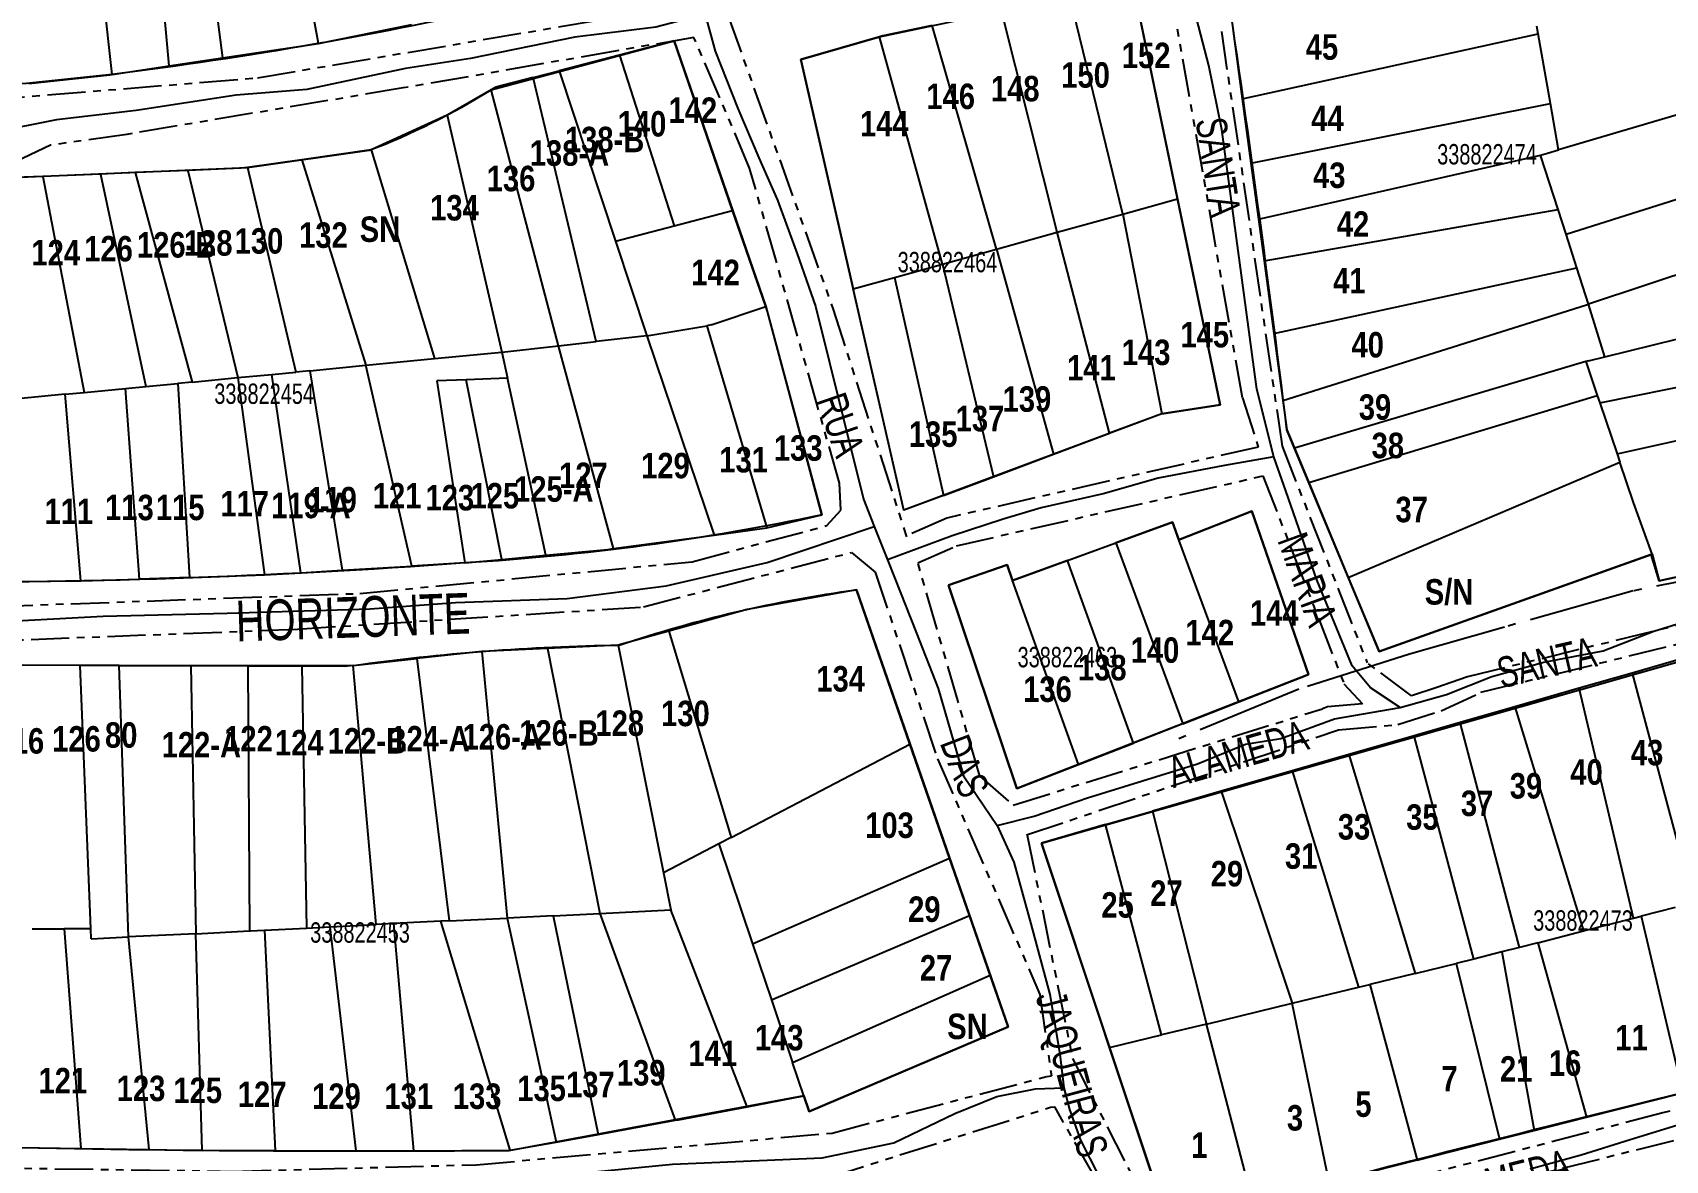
# Model space of a CAD drawing. Extents: x 204256 to 207861, y 4845615 to 4848347.
# Drawn here: x 205534.3 to 205694.7, y 4846957.9 to 4847068.6 of the extents above; entities that cross this region are included whole.
import ezdxf
from ezdxf.enums import TextEntityAlignment as Align

# ---------------------------------------------------------------- set-up
doc = ezdxf.new("R2010")
doc.units = 0
doc.header["$LTSCALE"] = 1.5
doc.header["$MEASUREMENT"] = 0
doc.linetypes.add('PHANTOMX2', pattern=[5, 2.5, -0.5, 0.5, -0.5, 0.5, -0.5])
doc.linetypes.add('TRACO_05', pattern=[11, 7, -1, 0.5, -1, 0.5, -1])
for name, color, linetype in [('CD-MALHA-LOTES', 40, 'CONTINUOUS'), ('CD_TXT_QUADRA', 7, 'CONTINUOUS'), ('HD-VALAS-DRENOS', 170, 'TRACO_05'), ('RU-QUADRAS', 210, 'CONTINUOUS'), ('SV-EIXO-RUA-N-PAV', 6, 'CONTINUOUS'), ('SV-RUA-NAO-PAV-S-GUIA-C-GUIA', 7, 'PHANTOMX2'), ('SV-TXT-RUA-N-PAV-S-GUIA-C-GUIA', 7, 'CONTINUOUS'), ('Th_NmrPort', 7, 'CONTINUOUS')]:
    doc.layers.add(name, color=color, linetype=linetype)
doc.styles.add('ARIAL', font='ARIAL.TTF')
doc.styles.get("Standard").update_dxf_attribs({"font": 'swisscbo.ttf'})

msp = doc.modelspace()

# ---------------------------------------------------------------- linework, layer by layer
at = {"layer": 'CD-MALHA-LOTES', "linetype": 'Continuous'}
for p, q in [((205542.13, 4847064.52), (205539.24, 4847089.98)), ((205547.71, 4847065.35), (205545.5, 4847090.3)), ((205550.31, 4847087.11), (205552.95, 4847066.13)), ((205562.4, 4847067.55), (205559.28, 4847084.2)), ((205646.77, 4847052.29), (205642.38, 4847073.48)), ((205641.39, 4847050.8), (205636.18, 4847072.17)), ((205634.96, 4847049.01), (205629.48, 4847070.76)), ((205562.4, 4847067.55), (205571.55, 4847069.4)), ((205622.67, 4847069.32), (205617.81, 4847068.3)), ((205629, 4847047.36), (205622.67, 4847069.32)), ((205652.23, 4847068.75), (205653.13, 4847062.1)), ((205682.2, 4847068.51), (205682.07, 4847069.25)), ((205552.95, 4847066.13), (205562.4, 4847067.55)), ((205597.31, 4847067.8), (205591.95, 4847066.41)), ((205603.07, 4847051.15), (205597.31, 4847067.8)), ((205617.51, 4847068.21), (205609.78, 4847065.99)), ((205617.81, 4847068.3), (205617.51, 4847068.21)), ((205623.67, 4847045.88), (205617.51, 4847068.21)), ((205653.13, 4847062.1), (205682.2, 4847068.51)), ((205683.4, 4847061.65), (205682.2, 4847068.51)), ((205547.71, 4847065.35), (205552.95, 4847066.13)), ((205591.95, 4847066.41), (205586.02, 4847064.88)), ((205591.95, 4847066.41), (205597.31, 4847049.64)), ((205609.78, 4847065.99), (205614.92, 4847043.45)), ((205533.93, 4847063.63), (205541.89, 4847064.48)), ((205541.89, 4847064.48), (205542.13, 4847064.52)), ((205542.13, 4847064.52), (205547.71, 4847065.35)), ((205583.46, 4847064.22), (205579.79, 4847063.27)), ((205583.46, 4847064.22), (205586.02, 4847064.88)), ((205589.66, 4847038.29), (205583.46, 4847064.22)), ((205586.02, 4847064.88), (205591.57, 4847048.14)), ((205579.34, 4847063.01), (205575.03, 4847060.5)), ((205579.79, 4847063.27), (205579.34, 4847063.01)), ((205585.95, 4847037.86), (205579.34, 4847063.01)), ((205704.92, 4847063.2), (205684.19, 4847057.1)), ((205653.13, 4847062.1), (205653.98, 4847055.81)), ((205653.98, 4847055.81), (205683.4, 4847061.65)), ((205684.19, 4847057.1), (205683.4, 4847061.65)), ((205575.03, 4847060.5), (205567.57, 4847057.09)), ((205575.03, 4847060.5), (205580.38, 4847037.22)), ((205560.74, 4847056.13), (205555.4, 4847055.38)), ((205567.57, 4847057.09), (205560.74, 4847056.13)), ((205560.74, 4847056.13), (205567.05, 4847035.94)), ((205567.57, 4847057.09), (205573.78, 4847036.6)), ((205653.98, 4847055.81), (205654.72, 4847050.3)), ((205654.72, 4847050.3), (205682.44, 4847056.59)), ((205682.44, 4847056.59), (205683.12, 4847056.79)), ((205684.16, 4847051.23), (205682.44, 4847056.59)), ((205683.12, 4847056.79), (205684.19, 4847057.1)), ((205689.49, 4847050.25), (205711.02, 4847057.09)), ((205535.32, 4847054.5), (205529.26, 4847054.25)), ((205540.97, 4847054.73), (205535.32, 4847054.5)), ((205535.32, 4847054.5), (205539.35, 4847033.27)), ((205544.38, 4847054.87), (205540.97, 4847054.73)), ((205540.97, 4847054.73), (205545.43, 4847033.85)), ((205549.56, 4847055.08), (205544.38, 4847054.87)), ((205544.38, 4847054.87), (205549.98, 4847034.29)), ((205554.78, 4847055.29), (205549.56, 4847055.08)), ((205549.56, 4847055.08), (205554.47, 4847034.73)), ((205555.4, 4847055.38), (205554.78, 4847055.29)), ((205555.4, 4847055.38), (205560.15, 4847035.27)), ((205597.31, 4847049.64), (205603.07, 4847051.15)), ((205606.33, 4847041.73), (205603.07, 4847051.15)), ((205641.39, 4847050.8), (205646.77, 4847052.29)), ((205650.96, 4847032.06), (205646.77, 4847052.29)), ((205655.28, 4847046.19), (205684.16, 4847051.23)), ((205684.95, 4847048.82), (205684.16, 4847051.23)), ((205715.78, 4847051.49), (205687.13, 4847041.94)), ((205591.57, 4847048.14), (205597.31, 4847049.64)), ((205634.96, 4847049.01), (205641.39, 4847050.8)), ((205641.39, 4847050.8), (205645.22, 4847031.18)), ((205654.72, 4847050.3), (205655.28, 4847046.19)), ((205684.95, 4847048.82), (205689.49, 4847050.25)), ((205591.57, 4847048.14), (205594.65, 4847038.84)), ((205629, 4847047.36), (205634.96, 4847049.01)), ((205640.08, 4847029.26), (205634.96, 4847049.01)), ((205686, 4847045.51), (205684.95, 4847048.82)), ((205623.67, 4847045.88), (205629, 4847047.36)), ((205629, 4847047.36), (205634.58, 4847027.2)), ((205655.28, 4847046.19), (205656.24, 4847039.05)), ((205614.92, 4847043.45), (205618.96, 4847044.57)), ((205618.96, 4847044.57), (205623.67, 4847045.88)), ((205618.96, 4847044.57), (205623.79, 4847023.16)), ((205623.67, 4847045.88), (205628.69, 4847025)), ((205656.24, 4847039.05), (205686, 4847045.51)), ((205687.13, 4847041.94), (205686, 4847045.51)), ((205619.88, 4847021.7), (205614.92, 4847043.45)), ((205688.76, 4847036.78), (205717.46, 4847043.87)), ((205600.95, 4847039.9), (205606.33, 4847041.73)), ((205606.5, 4847041.23), (205606.33, 4847041.73)), ((205657.13, 4847032.48), (205686.94, 4847041.88)), ((205686.94, 4847041.88), (205687.13, 4847041.94)), ((205688.76, 4847036.78), (205687.13, 4847041.94)), ((205594.65, 4847038.84), (205600.54, 4847039.83)), ((205600.95, 4847039.9), (205600.54, 4847039.83)), ((205600.54, 4847039.83), (205606.42, 4847019.98)), ((205611.83, 4847021.26), (205606.5, 4847041.23)), ((205585.95, 4847037.86), (205589.66, 4847038.29)), ((205594.65, 4847038.84), (205589.66, 4847038.29)), ((205594.65, 4847038.84), (205601.27, 4847019.27)), ((205656.24, 4847039.05), (205657.13, 4847032.48)), ((205688.26, 4847032.25), (205724.3, 4847039.5)), ((205567.05, 4847035.94), (205573.78, 4847036.6)), ((205573.78, 4847036.6), (205580.38, 4847037.22)), ((205580.38, 4847037.22), (205585.95, 4847037.86)), ((205580.38, 4847037.22), (205580.94, 4847034.68)), ((205591.38, 4847017.94), (205585.95, 4847037.86)), ((205687.15, 4847036.38), (205688.76, 4847036.78)), ((205554.47, 4847034.73), (205557.79, 4847035.05)), ((205557.79, 4847035.05), (205560.15, 4847035.27)), ((205560.64, 4847015.57), (205557.79, 4847035.05)), ((205561.54, 4847035.4), (205560.15, 4847035.27)), ((205561.54, 4847035.4), (205567.05, 4847035.94)), ((205561.54, 4847035.4), (205564.72, 4847015.81)), ((205571.54, 4847016.22), (205567.05, 4847035.94)), ((205686.88, 4847036.3), (205658.27, 4847027.8)), ((205687.15, 4847036.38), (205686.88, 4847036.3)), ((205686.88, 4847036.3), (205688.01, 4847032.97)), ((205539.35, 4847033.27), (205543.41, 4847033.66)), ((205543.41, 4847033.66), (205545.43, 4847033.85)), ((205544.81, 4847014.95), (205543.41, 4847033.66)), ((205545.43, 4847033.85), (205548.58, 4847034.15)), ((205549.98, 4847034.29), (205548.58, 4847034.15)), ((205548.58, 4847034.15), (205549.7, 4847015.11)), ((205549.98, 4847034.29), (205554.47, 4847034.73)), ((205554.47, 4847034.73), (205557.08, 4847015.36)), ((205576.9, 4847034.53), (205574.01, 4847034.43)), ((205574.01, 4847034.43), (205576.76, 4847016.53)), ((205580.94, 4847034.68), (205576.9, 4847034.53)), ((205580.4, 4847016.88), (205576.9, 4847034.53)), ((205584.72, 4847017.28), (205580.94, 4847034.68)), ((205537.5, 4847033.09), (205532.84, 4847032.64)), ((205537.5, 4847033.09), (205539.35, 4847033.27)), ((205539.05, 4847014.76), (205537.5, 4847033.09)), ((205645.22, 4847031.18), (205650.96, 4847032.06)), ((205657.13, 4847032.48), (205657.52, 4847029.6)), ((205659.66, 4847024.44), (205688.01, 4847032.97)), ((205688.01, 4847032.97), (205688.26, 4847032.25)), ((205688.26, 4847032.25), (205689.96, 4847027.23)), ((205645.22, 4847031.18), (205640.08, 4847029.26)), ((205634.58, 4847027.2), (205640.08, 4847029.26)), ((205657.52, 4847029.6), (205658.27, 4847027.8)), ((205689.96, 4847027.23), (205696.16, 4847028.62)), ((205628.69, 4847025), (205634.58, 4847027.2)), ((205658.27, 4847027.8), (205659.66, 4847024.44)), ((205689.96, 4847027.23), (205690.23, 4847026.42)), ((205663.54, 4847015.1), (205690.23, 4847026.42)), ((205691.57, 4847022.47), (205690.23, 4847026.42)), ((205623.79, 4847023.16), (205628.69, 4847025)), ((205659.66, 4847024.44), (205663.54, 4847015.1)), ((205623.79, 4847023.16), (205619.88, 4847021.7)), ((205693.4, 4847017.39), (205691.57, 4847022.47)), ((205606.42, 4847019.98), (205611.83, 4847021.26)), ((205646.29, 4847020.52), (205640.71, 4847018.49)), ((205646.89, 4847018.81), (205646.29, 4847020.52)), ((205654.08, 4847021.63), (205646.89, 4847018.81)), ((205659.63, 4847005.56), (205654.08, 4847021.63)), ((205591.38, 4847017.94), (205601.27, 4847019.27)), ((205601.27, 4847019.27), (205606.21, 4847019.93)), ((205606.21, 4847019.93), (205606.42, 4847019.98)), ((205580.4, 4847016.88), (205584.72, 4847017.28)), ((205584.72, 4847017.28), (205590.81, 4847017.86)), ((205590.81, 4847017.86), (205591.38, 4847017.94)), ((205635.98, 4847016.76), (205640.71, 4847018.49)), ((205640.71, 4847018.49), (205647.28, 4847000.73)), ((205652.78, 4847002.88), (205646.89, 4847018.81)), ((205666.57, 4847007.82), (205693.4, 4847017.39)), ((205693.4, 4847017.39), (205694.1, 4847014.78)), ((205560.64, 4847015.57), (205564.72, 4847015.81)), ((205564.72, 4847015.81), (205571.54, 4847016.22)), ((205576.76, 4847016.53), (205571.54, 4847016.22)), ((205576.76, 4847016.53), (205580.4, 4847016.88)), ((205630.04, 4847016.33), (205624.27, 4847014.35)), ((205630.56, 4847014.79), (205630.04, 4847016.33)), ((205635.98, 4847016.76), (205630.56, 4847014.79)), ((205642.44, 4846998.84), (205635.98, 4847016.76)), ((205694.1, 4847014.78), (205699.31, 4847015.91)), ((205533.09, 4847014.71), (205539.05, 4847014.76)), ((205539.05, 4847014.76), (205544.81, 4847014.95)), ((205549.7, 4847015.11), (205544.81, 4847014.95)), ((205549.7, 4847015.11), (205557.08, 4847015.36)), ((205557.08, 4847015.36), (205560.64, 4847015.57)), ((205624.27, 4847014.35), (205630.98, 4846994.36)), ((205637.05, 4846996.73), (205630.56, 4847014.79)), ((205663.54, 4847015.1), (205666.57, 4847007.82)), ((205615.23, 4847013.89), (205604.49, 4847011.97)), ((205620.49, 4846998.73), (205615.23, 4847013.89)), ((205604.49, 4847011.97), (205596.81, 4847009.82)), ((205596.81, 4847009.82), (205591.83, 4847008.45)), ((205596.81, 4847009.82), (205602.92, 4846989.56)), ((205578.42, 4847007.82), (205572.05, 4847007.14)), ((205584.88, 4847008.12), (205578.42, 4847007.82)), ((205578.42, 4847007.82), (205580.92, 4846981.65)), ((205591.83, 4847008.45), (205584.88, 4847008.12)), ((205584.88, 4847008.12), (205590.03, 4846982.11)), ((205591.83, 4847008.45), (205596.28, 4846986.1)), ((205698.94, 4847007.87), (205691.44, 4847005.71)), ((205538.98, 4847006.46), (205533.36, 4847006.48)), ((205542.81, 4847006.44), (205538.98, 4847006.46)), ((205540.02, 4846980.58), (205538.98, 4847006.46)), ((205542.81, 4847006.44), (205549.84, 4847006.42)), ((205543.73, 4846979.8), (205542.81, 4847006.44)), ((205555.44, 4847006.4), (205549.84, 4847006.42)), ((205549.84, 4847006.42), (205550.32, 4846980.1)), ((205560.74, 4847006.38), (205555.44, 4847006.4)), ((205555.44, 4847006.4), (205555.6, 4846980.39)), ((205564.98, 4847006.36), (205560.74, 4847006.38)), ((205560.74, 4847006.38), (205561.2, 4846980.67)), ((205565.78, 4847006.45), (205564.98, 4847006.36)), ((205565.78, 4847006.45), (205572.05, 4847007.14)), ((205568.04, 4846981.01), (205565.78, 4847006.45)), ((205572.05, 4847007.14), (205575.22, 4846981.37)), ((205652.78, 4847002.88), (205659.63, 4847005.56)), ((205691.44, 4847005.71), (205686.23, 4847004.22)), ((205691.44, 4847005.71), (205697.46, 4846983.15)), ((205647.28, 4847000.73), (205652.78, 4847002.88)), ((205686.23, 4847004.22), (205679.9, 4847002.4)), ((205691.57, 4846981.64), (205686.23, 4847004.22)), ((205679.9, 4847002.4), (205674.53, 4847000.85)), ((205679.9, 4847002.4), (205686.67, 4846980.39)), ((205647.28, 4847000.73), (205642.44, 4846998.84)), ((205674.53, 4847000.85), (205670.01, 4846999.55)), ((205680.36, 4846978.77), (205674.53, 4847000.85)), ((205602.92, 4846989.56), (205620.49, 4846998.73)), ((205624.38, 4846987.52), (205620.49, 4846998.73)), ((205637.05, 4846996.73), (205642.44, 4846998.84)), ((205670.01, 4846999.55), (205663.6, 4846997.71)), ((205675.87, 4846977.62), (205670.01, 4846999.55)), ((205630.98, 4846994.36), (205637.05, 4846996.73)), ((205663.6, 4846997.71), (205658.02, 4846996.1)), ((205663.6, 4846997.71), (205670.11, 4846976.2)), ((205658.02, 4846996.1), (205651.05, 4846994.1)), ((205658.02, 4846996.1), (205664.54, 4846974.85)), ((205651.05, 4846994.1), (205644.31, 4846992.16)), ((205651.05, 4846994.1), (205658.02, 4846973.28)), ((205639.7, 4846990.83), (205644.31, 4846992.16)), ((205644.31, 4846992.16), (205649.63, 4846971.21)), ((205639.7, 4846990.83), (205633.4, 4846989.02)), ((205645.21, 4846970.17), (205639.7, 4846990.83)), ((205601.7, 4846988.93), (205596.28, 4846986.1)), ((205602.92, 4846989.56), (205601.7, 4846988.93)), ((205601.7, 4846988.93), (205605.02, 4846979.12)), ((205633.4, 4846989.02), (205640.1, 4846968.93)), ((205605.02, 4846979.12), (205624.38, 4846987.52)), ((205626.33, 4846981.9), (205624.38, 4846987.52)), ((205596.28, 4846986.1), (205597, 4846982.46)), ((205585.45, 4846981.88), (205590.03, 4846982.11)), ((205590.03, 4846982.11), (205597, 4846982.46)), ((205590.03, 4846982.11), (205597.43, 4846961.78)), ((205604.48, 4846963.12), (205597, 4846982.46)), ((205695.65, 4846982.68), (205692.31, 4846981.83)), ((205534.25, 4846980.58), (205537.39, 4846980.58)), ((205540.02, 4846980.58), (205537.39, 4846980.58)), ((205537.39, 4846980.58), (205539.05, 4846959.01)), ((205540.06, 4846979.62), (205540.02, 4846980.58)), ((205550.32, 4846980.1), (205555.6, 4846980.39)), ((205555.6, 4846980.39), (205555.72, 4846980.4)), ((205555.72, 4846980.4), (205557.07, 4846980.47)), ((205557.07, 4846980.47), (205561.2, 4846980.67)), ((205557.07, 4846980.47), (205558.13, 4846958.8)), ((205561.2, 4846980.67), (205563.53, 4846980.79)), ((205563.53, 4846980.79), (205568.04, 4846981.01)), ((205566.07, 4846958.8), (205563.53, 4846980.79)), ((205569.76, 4846981.1), (205568.04, 4846981.01)), ((205574.41, 4846981.33), (205569.76, 4846981.1)), ((205569.76, 4846981.1), (205571.73, 4846958.8)), ((205575.22, 4846981.37), (205574.41, 4846981.33)), ((205581.21, 4846958.84), (205574.41, 4846981.33)), ((205575.22, 4846981.37), (205580.92, 4846981.65)), ((205585.45, 4846981.88), (205580.92, 4846981.65)), ((205580.92, 4846981.65), (205585.72, 4846959.64)), ((205585.45, 4846981.88), (205589.86, 4846960.4)), ((205606.87, 4846973.63), (205626.33, 4846981.9)), ((205628.37, 4846976.05), (205626.33, 4846981.9)), ((205682.17, 4846979.23), (205686.67, 4846980.39)), ((205686.67, 4846980.39), (205691.57, 4846981.64)), ((205691.57, 4846981.64), (205692.31, 4846981.83)), ((205692.31, 4846981.83), (205696.41, 4846964.49)), ((205540.06, 4846979.62), (205543.73, 4846979.8)), ((205550.32, 4846980.1), (205543.73, 4846979.8)), ((205545.76, 4846958.9), (205543.73, 4846979.8)), ((205550.94, 4846958.81), (205550.32, 4846980.1)), ((205605.02, 4846979.12), (205606.87, 4846973.63)), ((205682.17, 4846979.23), (205680.36, 4846978.77)), ((205682.17, 4846979.23), (205686.94, 4846962.08)), ((205670.11, 4846976.2), (205674.14, 4846977.18)), ((205675.87, 4846977.62), (205674.14, 4846977.18)), ((205674.14, 4846977.18), (205678.4, 4846959.92)), ((205678.64, 4846978.33), (205675.87, 4846977.62)), ((205680.36, 4846978.77), (205678.64, 4846978.33)), ((205678.64, 4846978.33), (205681.82, 4846960.79)), ((205608.95, 4846967.46), (205628.37, 4846976.05)), ((205630.13, 4846970.97), (205628.37, 4846976.05)), ((205670.11, 4846976.2), (205665.68, 4846975.13)), ((205658.02, 4846973.28), (205664.54, 4846974.85)), ((205664.54, 4846974.85), (205665.68, 4846975.13)), ((205665.68, 4846975.13), (205670.31, 4846957.87)), ((205606.87, 4846973.63), (205608.95, 4846967.46)), ((205649.63, 4846971.21), (205658.02, 4846973.28)), ((205661.68, 4846955.68), (205658.02, 4846973.28)), ((205610.58, 4846962.64), (205630.13, 4846970.97)), ((205649.63, 4846971.21), (205645.21, 4846970.17)), ((205654.17, 4846953.77), (205649.63, 4846971.21)), ((205640.1, 4846968.93), (205645.21, 4846970.17)), ((205640.1, 4846968.93), (205645.86, 4846951.66)), ((205610.06, 4846964.18), (205608.95, 4846967.46)), ((205686.94, 4846962.08), (205696.41, 4846964.49)), ((205597.76, 4846961.84), (205604.48, 4846963.12)), ((205604.48, 4846963.12), (205610.06, 4846964.18)), ((205610.06, 4846964.18), (205610.58, 4846962.64)), ((205589.86, 4846960.4), (205597.43, 4846961.78)), ((205597.43, 4846961.78), (205597.76, 4846961.84)), ((205681.82, 4846960.79), (205686.94, 4846962.08)), ((205581.21, 4846958.84), (205585.72, 4846959.64)), ((205585.72, 4846959.64), (205589.86, 4846960.4)), ((205670.31, 4846957.87), (205678.4, 4846959.92)), ((205678.4, 4846959.92), (205681.82, 4846960.79)), ((205530.9, 4846959.15), (205539.05, 4846959.01)), ((205539.05, 4846959.01), (205545.76, 4846958.9)), ((205545.76, 4846958.9), (205550.94, 4846958.81)), ((205558.13, 4846958.8), (205550.94, 4846958.81)), ((205558.13, 4846958.8), (205566.07, 4846958.8)), ((205566.07, 4846958.8), (205571.73, 4846958.8)), ((205571.73, 4846958.8), (205581.21, 4846958.84)), ((205670.31, 4846957.87), (205661.68, 4846955.68))]:
    msp.add_line(p, q, dxfattribs=at)
at = {"layer": 'HD-VALAS-DRENOS'}
msp.add_lwpolyline([(205743.8, 4846976.77), (205743.1, 4846982.29), (205743.95, 4846988.54), (205742.99, 4846994.29), (205739.34, 4847000.31), (205740.9, 4847005.49), (205743.49, 4847011.47), (205744.24, 4847017.69), (205741.04, 4847019.22), (205737.54, 4847019.54), (205735.48, 4847019.36), (205722.94, 4847018.84), (205714.71, 4847016.31), (205704.12, 4847016.26), (205691.54, 4847013.79), (205678.88, 4847010.22), (205669.56, 4847007.58), (205658.69, 4847004.12), (205646.89, 4846999.26)], dxfattribs=at)
at = {"layer": 'RU-QUADRAS', "color": 6, "linetype": 'Continuous'}
for points in [[(205562.38, 4847176.56), (205558.49, 4847145.4), (205557.48, 4847145.35), (205555.13, 4847112.69), (205549.68, 4847090.55), (205550.19, 4847087.16), (205581.37, 4847077.01), (205581.54, 4847071.42, -0.025482), (205542.13, 4847064.52), (205533.7, 4847063.63), (205517.15, 4847063.46), (205511.07, 4847149.47), (205508.51, 4847149.3), (205506.83, 4847166.99)], [(205737.32, 4847024.18), (205694.1, 4847014.78), (205693.31, 4847017.36), (205666.57, 4847007.82), (205657.52, 4847029.6, 0.013873), (205643.4, 4847123.46), (205680.77, 4847130.45), (205681.72, 4847122.27), (205689.06, 4847123.28), (205691.05, 4847110.29), (205695.86, 4847110.92)]]:
    msp.add_lwpolyline(points, format="xyb", dxfattribs=at)
for points in [[(205609.78, 4847065.99), (205617.51, 4847068.21), (205642.38, 4847073.48), (205650.96, 4847032.06), (205645.22, 4847031.18), (205619.88, 4847021.7)], [(205624.27, 4847014.35), (205630.04, 4847016.33), (205630.56, 4847014.79), (205646.29, 4847020.52), (205646.89, 4847018.81), (205654.08, 4847021.63), (205659.63, 4847005.56), (205630.98, 4846994.36)]]:
    msp.add_lwpolyline(points, close=True, dxfattribs=at)
for points in [[(205518.36, 4847053.81), (205555.4, 4847055.38), (205567.36, 4847057.06, 0.047932), (205579.34, 4847063.01), (205597.31, 4847067.8), (205606.33, 4847041.73), (205611.83, 4847021.26, -0.037484), (205576.76, 4847016.53, -0.019751), (205519.69, 4847014.61)], [(205633.4, 4846989.02), (205739.37, 4847019.2), (205743.08, 4846994.05), (205740.27, 4846993.4), (205742.04, 4846984.44), (205736.71, 4846983.14), (205738.63, 4846974.82, 0.004301), (205645.86, 4846951.66)], [(205519.62, 4847006.53), (205565.78, 4847006.45, -0.031706), (205591.91, 4847008.45, -0.048002), (205615.23, 4847013.89), (205630.13, 4846970.97), (205610.58, 4846962.64), (205610.06, 4846964.18), (205581.09, 4846958.8, -0.008432), (205524.19, 4846959.27)], [(205647.5, 4846947.02, -0.009706), (205736.22, 4846962.42), (205737.21, 4846945.32), (205735.23, 4846945.04), (205735.23, 4846939.39), (205730.44, 4846938.71), (205732.12, 4846920.46, 0.009745), (205653.49, 4846910.53)]]:
    msp.add_lwpolyline(points, format="xyb", close=True, dxfattribs=at)
at = {"layer": 'SV-EIXO-RUA-N-PAV'}
for points in [[(205656.23, 4847026.94), (205654.57, 4847033.59), (205653.05, 4847044.81), (205651.11, 4847059.09), (205649.86, 4847065.39), (205648.06, 4847072.32), (205646.24, 4847077.91), (205644.09, 4847082.33), (205643.07, 4847085.21), (205641.96, 4847092.83), (205640.44, 4847096.43), (205638.36, 4847099.06)], [(205646.24, 4847077.91), (205642.51, 4847077.17), (205636.56, 4847076.2), (205630.18, 4847075.09), (205625.31, 4847074.35), (205620.94, 4847072.72), (205615.7, 4847071.15), (205609.62, 4847071.34), (205604.1, 4847071.95), (205602.44, 4847071.67), (205600.31, 4847070.62), (205598.27, 4847069.87), (205595.51, 4847069.16), (205587.57, 4847068.16), (205577.32, 4847066.08), (205570.94, 4847065.11), (205561.24, 4847063.03), (205554.31, 4847062.48), (205544.48, 4847060.96), (205536.66, 4847060.05), (205530.51, 4847058.85)], [(205600.31, 4847070.62), (205601.36, 4847066.78), (205603.58, 4847061.16), (205605.65, 4847056.31), (205607.46, 4847052.16), (205609.4, 4847046.89), (205611.2, 4847041.76), (205613.97, 4847030.68), (205615.91, 4847022.78), (205616.97, 4847020.1), (205618.27, 4847016.83), (205618.96, 4847015.09), (205621.13, 4847009.62), (205623.26, 4847004.2), (205625.75, 4846995.63), (205629.07, 4846990.73), (205630.69, 4846987.14), (205632.36, 4846981.08), (205634.23, 4846974.13), (205635.2, 4846968.27), (205635.6, 4846964.96), (205636.17, 4846962.83), (205637.25, 4846959.82), (205639.04, 4846956.3)], [(205656.23, 4847026.94), (205651.38, 4847026.11), (205644.87, 4847024.86), (205639.47, 4847023.33), (205633.37, 4847021.95), (205629.63, 4847020.84), (205624.64, 4847019.18), (205618.27, 4847016.83)], [(205668.63, 4847002.34), (205665.72, 4847004.27), (205663.92, 4847006.43), (205660.46, 4847014.88), (205657.41, 4847023.61), (205656.23, 4847026.94)], [(205629.07, 4846990.73), (205632.68, 4846991.67), (205637.94, 4846993.47), (205648.75, 4846996.8), (205653.46, 4846998.74), (205656.93, 4846999.29), (205662.19, 4847001.23), (205668.63, 4847002.34), (205673.21, 4847003.59), (205677.64, 4847005.39), (205682.77, 4847006.77), (205688.59, 4847007.88), (205693.58, 4847009.82), (205699.4, 4847011.62), (205704.52, 4847012.59), (205710.9, 4847013.29), (205717.83, 4847014.67), (205722.19, 4847015.85), (205738.27, 4847021.39), (205748.82, 4847025.23)], [(205383.13, 4847007.25), (205392.48, 4847007.72), (205398.8, 4847008.28), (205412.54, 4847008.78), (205427.48, 4847009.33), (205460.74, 4847009.64), (205487.45, 4847009.64), (205502.21, 4847009.7), (205510.01, 4847009.95), (205516.01, 4847010.17), (205519.89, 4847010.35), (205529.59, 4847010.69), (205541.23, 4847011.31), (205553.4, 4847011.6), (205567.47, 4847012.01), (205575.85, 4847012.63), (205586.82, 4847013.04), (205596.54, 4847014.29), (205606.47, 4847016.56), (205616.97, 4847020.1)], [(205681.42, 4846957.02), (205686.44, 4846958.38), (205691.25, 4846959.89), (205696.34, 4846961.47), (205702.01, 4846962.76), (205706.67, 4846963.19), (205712.67, 4846963.26), (205717.55, 4846964.34), (205722.28, 4846967.21), (205728.45, 4846968.28), (205735.7, 4846969.22), (205742.19, 4846969.97), (205748.92, 4846970.96)], [(205371.75, 4846950.25), (205388.71, 4846951.08), (205395.49, 4846951.16), (205399.4, 4846951.21), (205409.92, 4846951.28), (205427.3, 4846951.91), (205446.95, 4846952.32), (205458.54, 4846952.32), (205473.64, 4846952.53), (205499.82, 4846953.77), (205509.23, 4846953.94), (205519.44, 4846954.22), (205530.08, 4846954.5), (205554.64, 4846954.92), (205582.47, 4846956.04), (205597.16, 4846957.49), (205611.85, 4846958.11), (205618.89, 4846959.56), (205624.89, 4846962.46), (205629.03, 4846964.11), (205632.83, 4846964.88), (205635.6, 4846964.96)]]:
    msp.add_lwpolyline(points, dxfattribs=at)
at = {"layer": 'SV-RUA-NAO-PAV-S-GUIA-C-GUIA'}
for p, q in [((205653.16, 4847032.76), (205645.58, 4847075.69)), ((205556.38, 4847064.18), (205592.67, 4847070.31)), ((205602.63, 4847070.23), (205612.95, 4847041.43)), ((205651.09, 4847068.72), (205657.04, 4847028.01)), ((205599.27, 4847068.14), (205570.7, 4847063.18)), ((205604.74, 4847055.31), (205599.27, 4847068.14)), ((205520.81, 4847061.27), (205556.38, 4847064.18)), ((205570.7, 4847063.18), (205543.54, 4847058.62)), ((205536.07, 4847057.56), (205532.23, 4847055.73)), ((205543.54, 4847058.62), (205536.07, 4847057.56)), ((205613.57, 4847024.37), (205604.74, 4847055.31)), ((205612.95, 4847041.43), (205620.14, 4847019.09)), ((205653.16, 4847032.76), (205654.7, 4847027.91)), ((205654.7, 4847027.91), (205624.1, 4847020.94)), ((205657.04, 4847028.01), (205665.4, 4847006.72)), ((205613.71, 4847021.71), (205613.57, 4847024.37)), ((205625.05, 4847018.21), (205655.15, 4847025.07)), ((205655.15, 4847025.07), (205663.12, 4847004.67)), ((205612.31, 4847020.19), (205613.71, 4847021.71)), ((205624.1, 4847020.94), (205620.1, 4847019.16)), ((205599.09, 4847016.65), (205612.31, 4847020.19)), ((205594.3, 4847012.21), (205614.73, 4847017.56)), ((205614.73, 4847017.56), (205617.07, 4847015.63)), ((205621.27, 4847016.53), (205625.05, 4847018.21)), ((205566.44, 4847013.53), (205599.09, 4847016.65)), ((205627.34, 4846995.59), (205621.27, 4847016.53)), ((205617.07, 4847015.63), (205623.2, 4846997.28)), ((205715.33, 4847015.15), (205675.26, 4847005.34)), ((205523.08, 4847011.99), (205566.44, 4847013.53)), ((205716.61, 4847013.6), (205676.54, 4847003.79)), ((205560.32, 4847010.03), (205594.3, 4847012.21)), ((205519.16, 4847008.44), (205560.32, 4847010.03)), ((205630.64, 4846992.75), (205661.02, 4847002.2)), ((205631.94, 4846989.81), (205662.59, 4847000.13)), ((205623.2, 4846997.28), (205633.26, 4846974.13)), ((205627.34, 4846995.59), (205630.64, 4846992.75)), ((205632, 4846989.79), (205636.46, 4846967.84)), ((205633.26, 4846974.13), (205634.39, 4846966.14)), ((205636.46, 4846967.84), (205644.73, 4846951.57)), ((205612.86, 4846960.53), (205633.93, 4846966.09)), ((205612.36, 4846956.11), (205634.28, 4846963.06)), ((205643.01, 4846948.54), (205634.71, 4846963.11)), ((205694.44, 4846962.51), (205668.76, 4846955.81)), ((205702.76, 4846961.58), (205668.89, 4846953.13))]:
    msp.add_line(p, q, dxfattribs=at)
for points in [[(205624.1, 4847020.94), (205620.1, 4847019.16)], [(205675.26, 4847005.34), (205672.15, 4847004.26), (205669.75, 4847003.48), (205665.4, 4847006.72)], [(205663.12, 4847004.67), (205664.96, 4847002.7), (205661.51, 4847002.4), (205661.02, 4847002.2)], [(205662.59, 4847000.13), (205668.43, 4847000.66), (205672.66, 4847002.01), (205676.54, 4847003.79)], [(205721.69, 4846968.38), (205721.34, 4846968.32), (205716.84, 4846965.74), (205711.93, 4846964.59), (205706.14, 4846964.72), (205700.98, 4846964.06), (205694.44, 4846962.51)], [(205633.93, 4846966.09), (205634.39, 4846966.14)], [(205634.28, 4846963.06), (205634.71, 4846963.11)], [(205523.84, 4846957.27), (205528.99, 4846957.14), (205553.97, 4846956.77), (205577.91, 4846957.42), (205612.86, 4846960.53)]]:
    msp.add_lwpolyline(points, dxfattribs=at)

# ---------------------------------------------------------------- texts
at = {"layer": 'CD_TXT_QUADRA', "linetype": 'Continuous', "style": 'ARIAL', "width": 0.7}
for s, p in [('338822474', (205672.28, 4847055.67)), ('338822464', (205619.28, 4847045.08)), ('338822454', (205552.15, 4847032.15)), ('338822463', (205631.06, 4847006.28)), ('338822473', (205681.71, 4846980.41)), ('338822453', (205561.57, 4846979.23))]:
    msp.add_text(s, height=2, dxfattribs=at).set_placement(p)
at = {"layer": 'SV-TXT-RUA-N-PAV-S-GUIA-C-GUIA', "style": 'ARIAL', "width": 0.7}
for s, height, rotation, p in [('SANTA', 3, 279, (205648.53, 4847060.02)), ('RUA', 3, 289, (205611.25, 4847032.53)), ('MARIA', 3, 290, (205656.55, 4847018.77)), ('HORIZONTE', 4, 2, (205554.33, 4847008.8)), ('SANTA', 3, 13, (205678.59, 4847004.2)), ('DAS', 3, 291, (205623.39, 4846998.85)), ('ALAMEDA', 3, 16, (205646.37, 4846994.4)), ('JAQUEIRAS', 3, 285, (205632.82, 4846973.97)), ('ALAMEDA', 3, 14, (205672.03, 4846952.69))]:
    msp.add_text(s, height=height, rotation=rotation, dxfattribs=at).set_placement(p)
at = {"layer": 'Th_NmrPort', "color": 1}
for s, p in [('152', (205641.3, 4847066.38)), ('45', (205659.37, 4847067.2)), ('150', (205635.35, 4847064.46)), ('148', (205628.44, 4847063.12)), ('142', (205596.77, 4847061)), ('146', (205622.1, 4847062.36)), ('140', (205591.78, 4847059.66)), ('144', (205615.58, 4847059.68)), ('44', (205659.91, 4847060.19)), ('138-B', (205586.59, 4847058.12)), ('138-A', (205583.14, 4847056.79)), ('43', (205660.09, 4847054.61)), ('136', (205578.91, 4847054.29)), ('134', (205573.35, 4847051.42)), ('42', (205662.42, 4847049.82)), ('130', (205554.15, 4847048.16)), ('132', (205560.48, 4847048.73)), ('SN', (205566.44, 4847049.31)), ('124', (205534.18, 4847047)), ('126', (205539.37, 4847047.39)), ('126-B', (205544.55, 4847047.77)), ('128', (205549.16, 4847047.96)), ('142', (205599, 4847045.06)), ('41', (205662.06, 4847044.25)), ('145', (205647.06, 4847038.95)), ('143', (205641.3, 4847037.22)), ('40', (205663.86, 4847037.96)), ('141', (205635.93, 4847035.7)), ('139', (205629.59, 4847032.63)), ('137', (205624.98, 4847030.71)), ('39', (205664.58, 4847031.84)), ('135', (205620.38, 4847029.18)), ('133', (205607.12, 4847027.82)), ('38', (205665.84, 4847028.07)), ('129', (205594.08, 4847026.09)), ('131', (205601.76, 4847026.67)), ('127', (205586.02, 4847025.13)), ('119', (205561.38, 4847022.75)), ('121', (205567.72, 4847023.13)), ('123', (205572.9, 4847022.94)), ('125', (205577.32, 4847023.13)), ('125-A', (205581.6, 4847023.79)), ('111', (205535.47, 4847021.59)), ('113', (205541.42, 4847021.98)), ('115', (205546.41, 4847021.98)), ('117', (205552.75, 4847022.36)), ('119-A', (205557.74, 4847022.17)), ('37', (205668.18, 4847021.78)), ('S/N', (205671.06, 4847013.69)), ('144', (205653.88, 4847011.61)), ('142', (205647.55, 4847009.69)), ('140', (205642.17, 4847007.97)), ('134', (205611.29, 4847005.15)), ('138', (205636.99, 4847006.24)), ('136', (205631.61, 4847004.13)), ('130', (205596.04, 4847001.75)), ('128', (205589.59, 4847000.79)), ('116', (205530.66, 4846999.05)), ('126', (205536.22, 4846999.25)), ('80', (205541.41, 4846999.63)), ('122-A', (205546.98, 4846998.67)), ('122', (205553.12, 4846999.26)), ('124', (205558.11, 4846998.87)), ('122-B', (205563.29, 4846999.06)), ('124-A', (205569.44, 4846999.26)), ('126-A', (205576.54, 4846999.45)), ('126-B', (205582.11, 4846999.83)), ('43', (205691.31, 4846997.9)), ('40', (205685.36, 4846995.99)), ('39', (205679.41, 4846994.64)), ('37', (205674.61, 4846992.92)), ('103', (205616.09, 4846990.77)), ('33', (205662.52, 4846990.61)), ('35', (205669.24, 4846991.57)), ('31', (205657.33, 4846987.74)), ('29', (205650.04, 4846986.01)), ('27', (205644.09, 4846984.09)), ('29', (205620.31, 4846982.52)), ('25', (205639.29, 4846982.94)), ('27', (205621.46, 4846976.76)), ('143', (205605.25, 4846969.9)), ('SN', (205624.15, 4846971.01)), ('11', (205689.78, 4846969.9)), ('141', (205598.72, 4846968.37)), ('139', (205591.7, 4846966.45)), ('21', (205678.45, 4846966.83)), ('16', (205683.25, 4846967.4)), ('121', (205534.88, 4846965.68)), ('123', (205542.56, 4846964.92)), ('125', (205548.13, 4846964.73)), ('135', (205581.91, 4846964.92)), ('137', (205586.71, 4846965.3)), ('7', (205672.69, 4846965.87)), ('127', (205554.46, 4846964.34)), ('129', (205561.76, 4846964.15)), ('131', (205568.86, 4846964.15)), ('133', (205575.58, 4846964.15)), ('5', (205664.24, 4846963.37)), ('3', (205657.52, 4846962.03)), ('1', (205648.12, 4846959.34))]:
    msp.add_text(s, height=2.5, dxfattribs=at).set_placement(p, align=Align.MIDDLE_LEFT)

doc.saveas('drawing.dxf')
